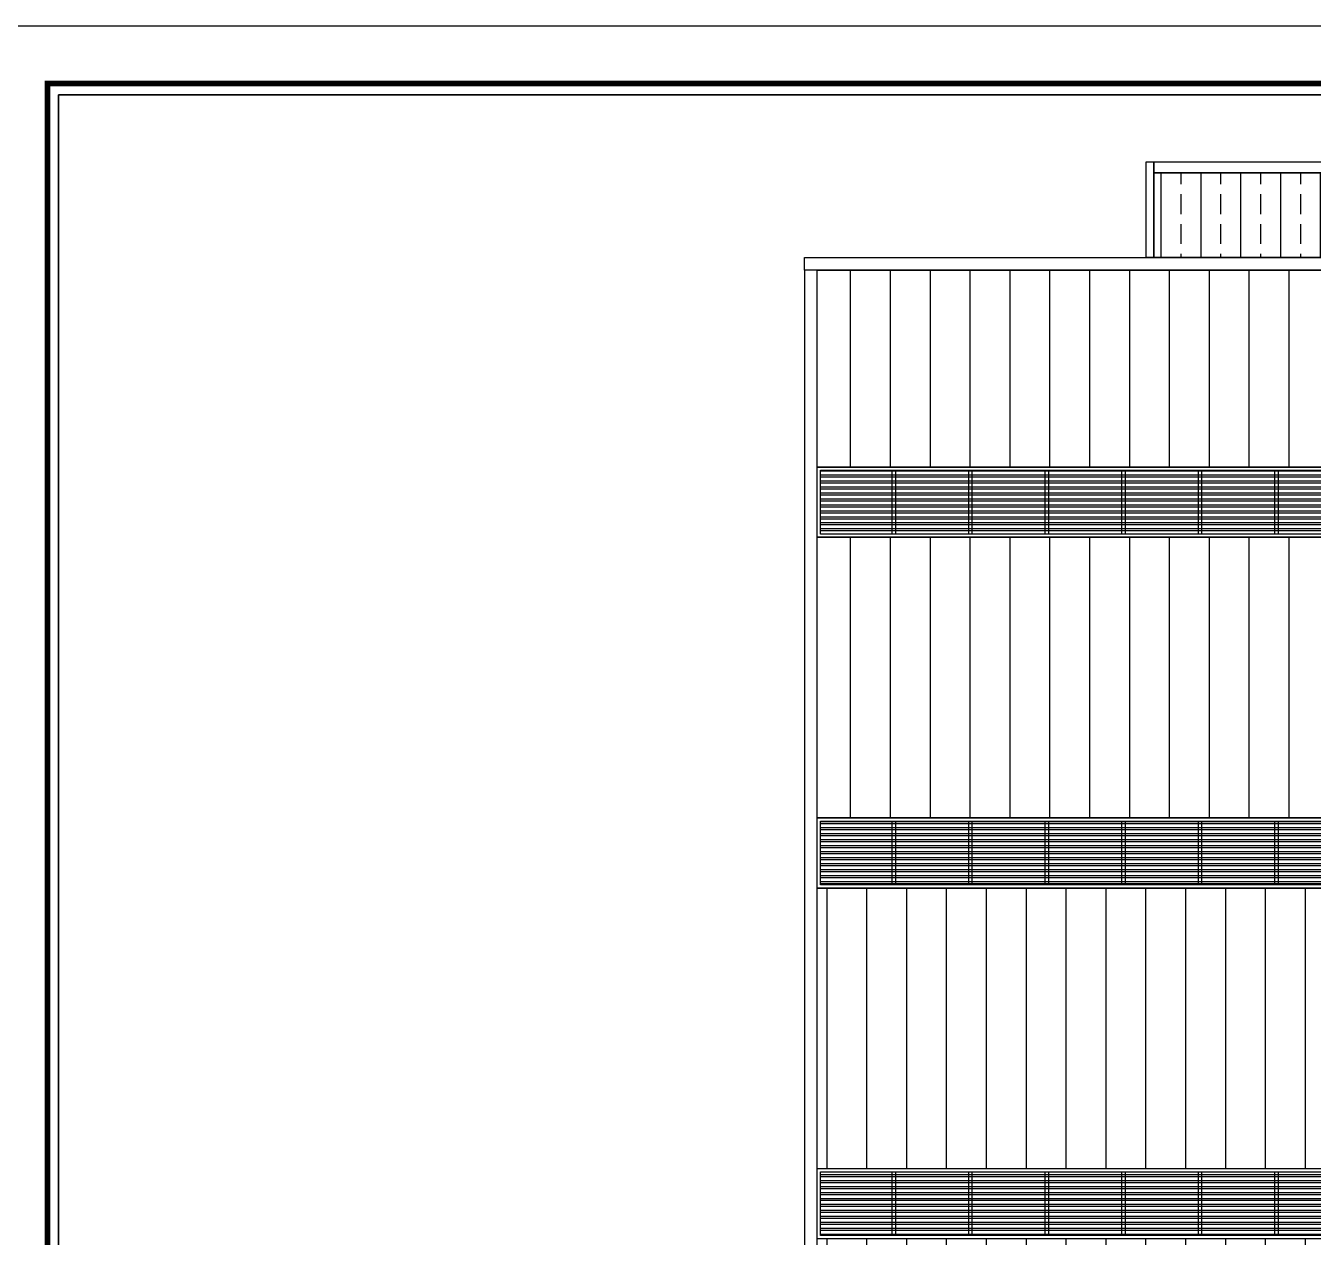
# Model space of a CAD drawing. Header units: inches. Extents: x 315041 to 662841, y -45540 to -35018.
# Drawn here: x 333180.6 to 333382.5, y -35822.2 to -35632.2 of the extents above; entities that cross this region are included whole.
import ezdxf

# ---------------------------------------------------------------- set-up
doc = ezdxf.new("R2010")
doc.units = ezdxf.units.IN
doc.header["$MEASUREMENT"] = 0
for name, color, linetype in [('2', 2, 'Continuous'), ('7', 7, 'Continuous'), ('AZNB-BN-TL-A- X- POWDER ELEVATION X W$0$TL-Roof', 60, 'Continuous'), ('BAO KHUNG', 31, 'Continuous'), ('flashing', 6, 'Continuous'), ('ROOFING', 4, 'Continuous')]:
    doc.layers.add(name, color=color, linetype=linetype)

# ---------------------------------------------------------------- blocks, each defined once
blk = doc.blocks.new('A$C75D82031')
at = {"layer": '2', "color": 157, "linetype": 'Continuous'}
blk.add_lwpolyline([(0, 420), (594, 420), (594, 0), (0, 0)], close=True, dxfattribs=at)
at = {"layer": '7', "color": 147, "linetype": 'Continuous'}
blk.add_lwpolyline([(12.33, 57.61), (581.67, 57.61), (581.67, 409.19), (12.33, 409.19)], close=True, dxfattribs=at)
at = {"layer": 'BAO KHUNG', "color": 167, "linetype": 'Continuous', "const_width": 0.871}
blk.add_lwpolyline([(10.59, 9.07), (583.41, 9.07), (583.41, 410.93), (10.59, 410.93)], close=True, dxfattribs=at)
blk = doc.blocks.new('LV2')
at = {"true_color": 0xc0a22a}
h = blk.add_hatch(dxfattribs=at)
h.set_pattern_fill('ANSI32', color=42, scale=2.5, angle=135, style=0)
h.set_pattern_definition([(180, (-557.2638, -170.767), (-2e-16, -0.9375), []), (180, (-557.5763, -170.4545), (-2e-16, -0.9375), [])])
h.paths.add_polyline_path([(324027.84, -37513.6), (324391.34, -37513.6), (324391.34, -37523.6), (324027.84, -37523.6)])
at = {"color": 42, "true_color": 0xc0a22a}
for points in [[(324027.34, -37513.1), (324391.84, -37513.1), (324391.84, -37524.1), (324027.34, -37524.1)], [(324027.84, -37513.6), (324391.34, -37513.6), (324391.34, -37523.6), (324027.84, -37523.6)], [(324039.59, -37513.6), (324039.59, -37523.6), (324039.09, -37523.6), (324039.09, -37513.6)], [(324051.59, -37513.6), (324051.59, -37523.6), (324051.09, -37523.6), (324051.09, -37513.6)], [(324063.59, -37513.6), (324063.59, -37523.6), (324063.09, -37523.6), (324063.09, -37513.6)], [(324075.59, -37513.6), (324075.59, -37523.6), (324075.09, -37523.6), (324075.09, -37513.6)], [(324087.59, -37513.6), (324087.59, -37523.6), (324087.09, -37523.6), (324087.09, -37513.6)], [(324099.59, -37513.6), (324099.59, -37523.6), (324099.09, -37523.6), (324099.09, -37513.6)]]:
    blk.add_lwpolyline(points, close=True, dxfattribs=at)

msp = doc.modelspace()

# ---------------------------------------------------------------- hatches: boundary and pattern name
h = msp.add_hatch()
h.set_pattern_fill('ANSI33', color=5, scale=25, angle=45, style=0)
h.set_pattern_definition([(90, (9277.379, 1811.6744), (-6.25, 1e-15), []), (90, (9280.504, 1814.7994), (-6.25, 1e-15), [3.125, -1.5625])])
h.paths.add_polyline_path([(333357.4906, -35655.2792), (333357.4906, -35668.5798), (333612.0532, -35668.5798), (333612.0532, -35655.2792)])
at = {"layer": 'ROOFING'}
h = msp.add_hatch(dxfattribs=at)
h.set_pattern_fill('ANSI31', color=3, scale=50, angle=45, style=0)
h.set_pattern_definition([(90, (9053.7, 995.311), (-6.25, 1e-15), [])])
h.paths.add_polyline_path([(333402.5718, -35701.4298), (333402.5718, -35670.5798), (333304.7218, -35670.5798), (333304.7218, -35701.4298)])
h.paths.add_polyline_path([(333402.5718, -35756.4298), (333402.5718, -35712.4298), (333304.7218, -35712.4298), (333304.7218, -35756.4298)])
h = msp.add_hatch(dxfattribs=at)
h.set_pattern_fill('ANSI31', color=3, scale=50, angle=45, style=0)
h.paths.add_polyline_path([(333402.5718, -35811.4298), (333402.5718, -35767.4298), (333304.7218, -35767.4298), (333304.7218, -35811.4298)])
h.paths.add_polyline_path([(333304.7218, -35822.4298), (333304.7218, -35866.4298), (333402.5718, -35866.4298), (333402.5718, -35822.4298)])

# ---------------------------------------------------------------- linework, layer by layer
at = {"color": 8}
for points in [[(333185.7734, -35643.0427), (333755.1113, -35643.0427), (333755.1113, -35994.6225), (333185.7734, -35994.6225)], [(333304.7218, -35670.5798), (333402.5718, -35670.5798), (333402.5718, -35701.4298), (333304.7218, -35701.4298)], [(333304.7218, -35712.4298), (333669.2222, -35712.4298), (333669.2222, -35756.4298), (333304.7218, -35756.4298)], [(333304.7218, -35712.4298), (333402.5718, -35712.4298), (333402.5718, -35756.4298), (333304.7218, -35756.4298)], [(333304.7218, -35767.4298), (333669.2222, -35767.4298), (333669.2222, -35811.4298), (333304.7218, -35811.4298)], [(333304.7218, -35767.4298), (333669.2222, -35767.4298), (333669.2222, -35811.4298), (333304.7218, -35811.4298)]]:
    msp.add_lwpolyline(points, close=True, dxfattribs=at)
at = {"color": 5}
msp.add_lwpolyline([(333357.4906, -35655.2792), (333612.0532, -35655.2792), (333612.0532, -35668.5798), (333357.4906, -35668.5798)], close=True, dxfattribs=at)
at = {"color": 9}
msp.add_lwpolyline([(333304.7218, -35767.4298), (333402.5718, -35767.4298), (333402.5718, -35811.4298), (333304.7218, -35811.4298)], close=True, dxfattribs=at)
at = {"layer": 'AZNB-BN-TL-A- X- POWDER ELEVATION X W$0$TL-Roof', "lineweight": 0, "ltscale": 1e-09}
for p, q in [((333356.2718, -35668.5798), (333613.272, -35668.5798)), ((333358.2718, -35668.5798), (333611.272, -35668.5798))]:
    msp.add_line(p, q, dxfattribs=at)
at = {"layer": 'flashing'}
for points in [[(333356.2718, -35653.5798), (333613.272, -35653.5798), (333613.272, -35668.5798), (333356.2718, -35668.5798)], [(333356.2718, -35653.5798), (333357.4906, -35653.5798), (333357.4906, -35668.5798), (333356.2718, -35668.5798)], [(333357.4906, -35653.5798), (333612.0532, -35653.5798), (333612.0532, -35655.2792), (333357.4906, -35655.2792)], [(333302.7218, -35668.5798), (333671.2222, -35668.5798), (333671.2222, -35670.5798), (333302.7218, -35670.5798)], [(333304.7218, -35690.5798), (333304.7218, -35670.5798), (333302.7218, -35670.5798), (333302.7218, -35690.5798), (333302.7218, -35907.4307), (333304.7218, -35907.4307)]]:
    msp.add_lwpolyline(points, close=True, dxfattribs=at)

# ---------------------------------------------------------------- block references
at = {"color": 1}
msp.add_blockref('A$C75D82031', (333173.4424, -36052.2326), dxfattribs=at)
at = {"color": 8}
for p in [(9277.3791, 1811.6744), (9277.3791, 1756.6744), (9277.3791, 1701.6744)]:
    msp.add_blockref('LV2', p, dxfattribs=at)

doc.saveas('drawing.dxf')
